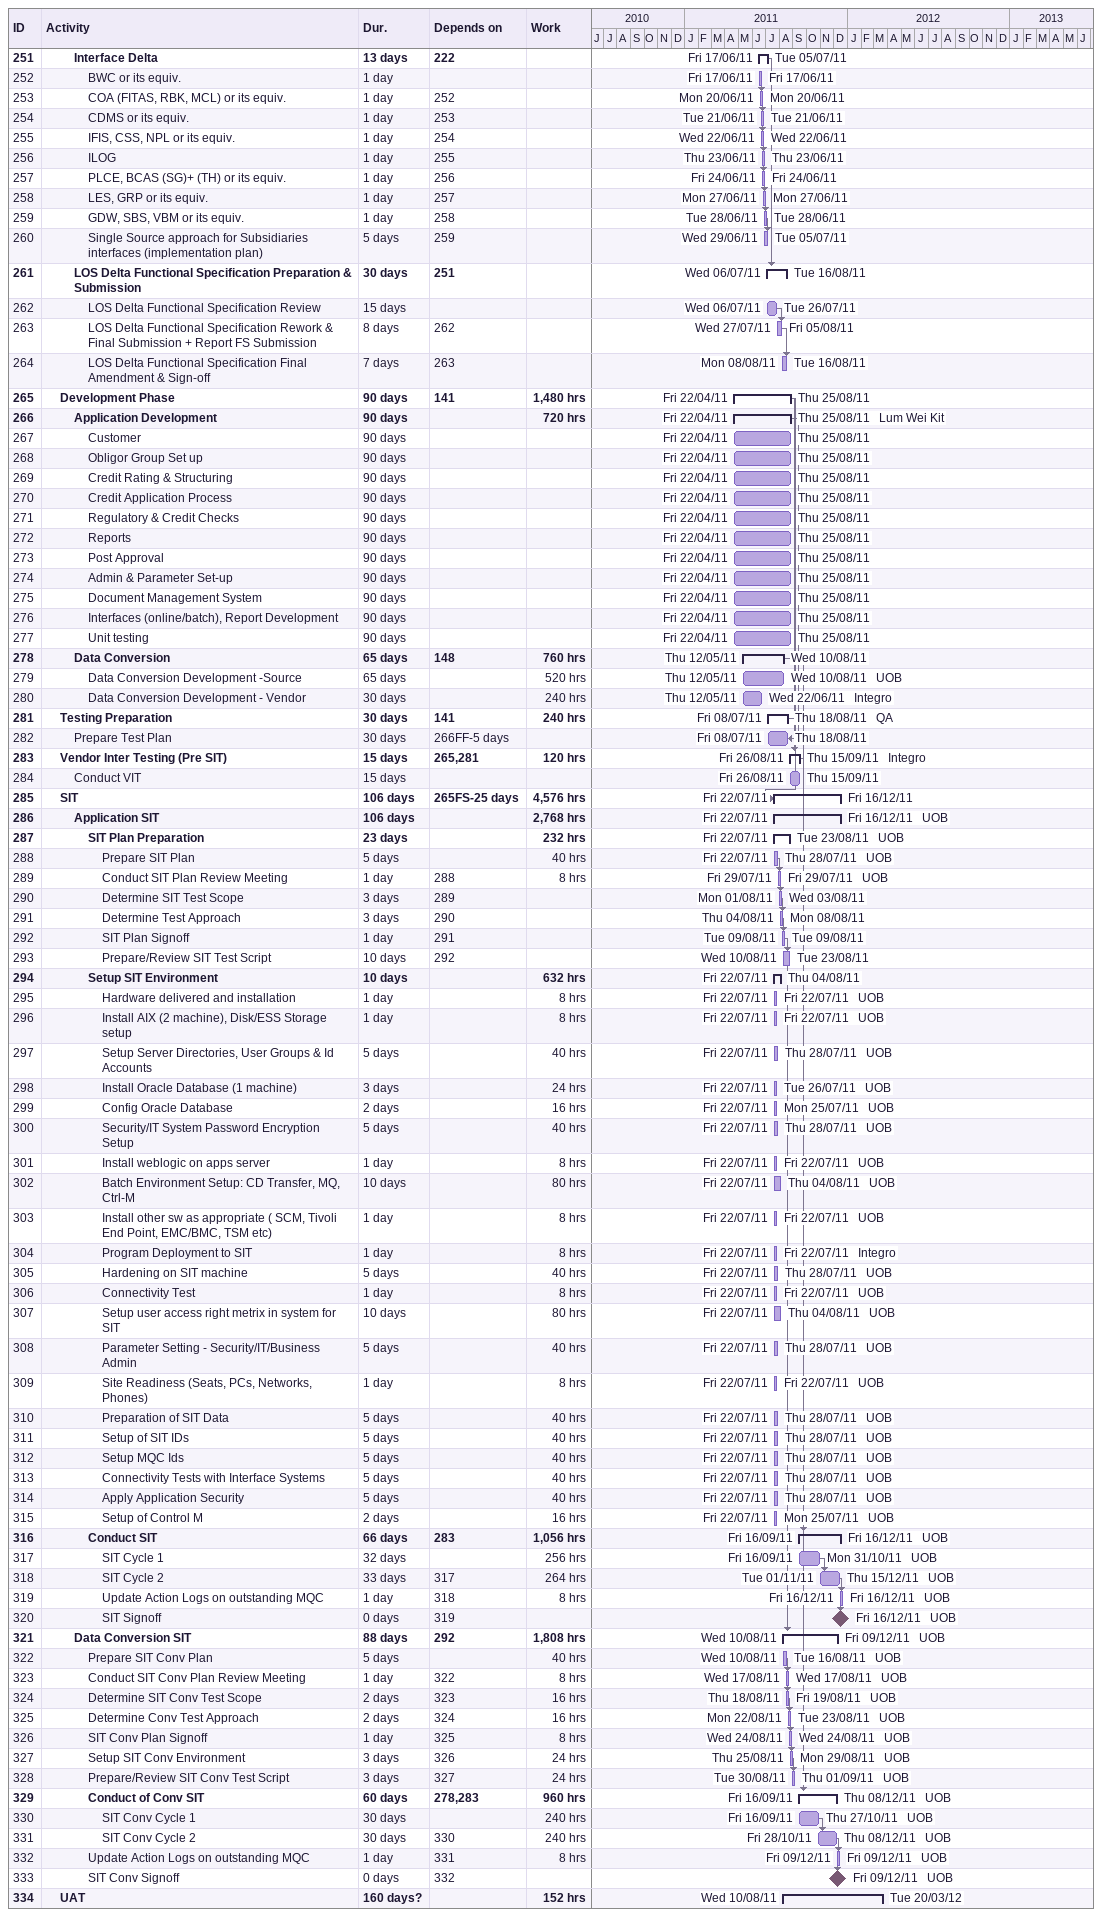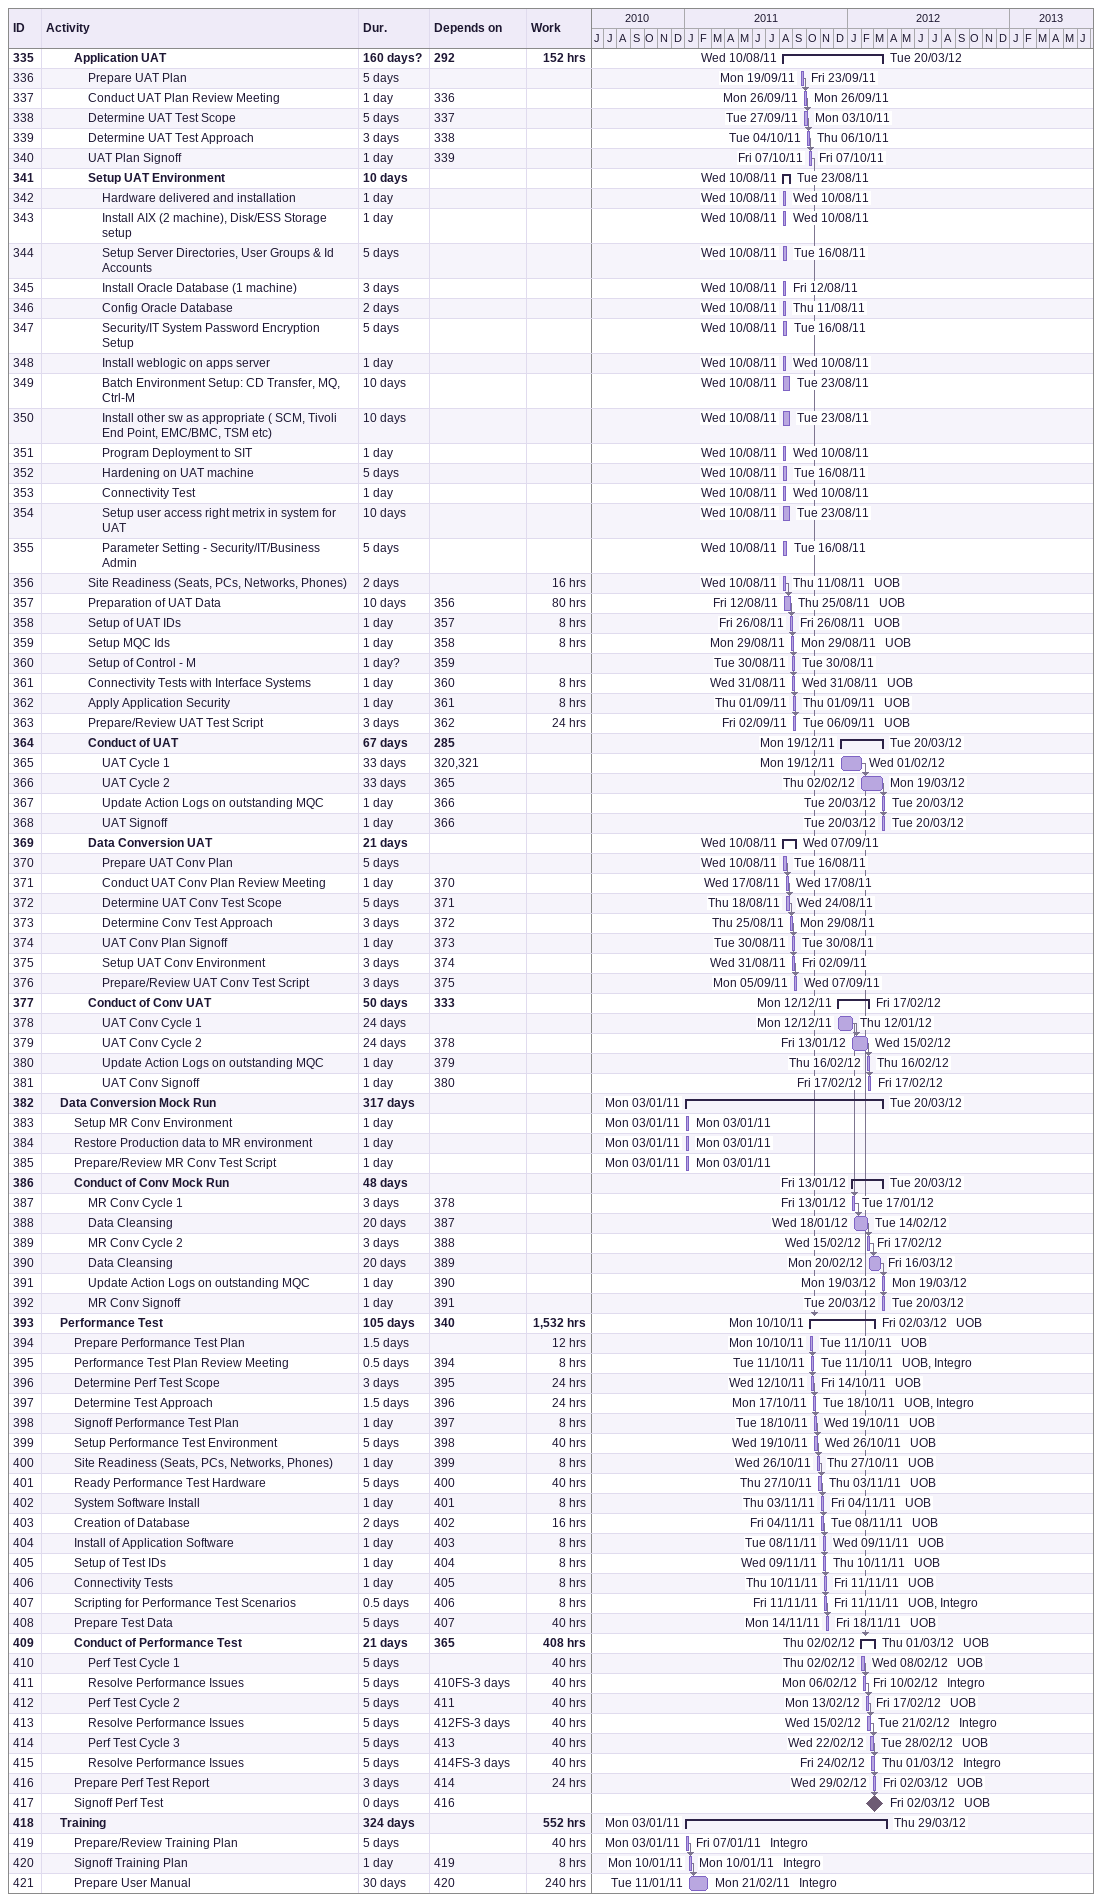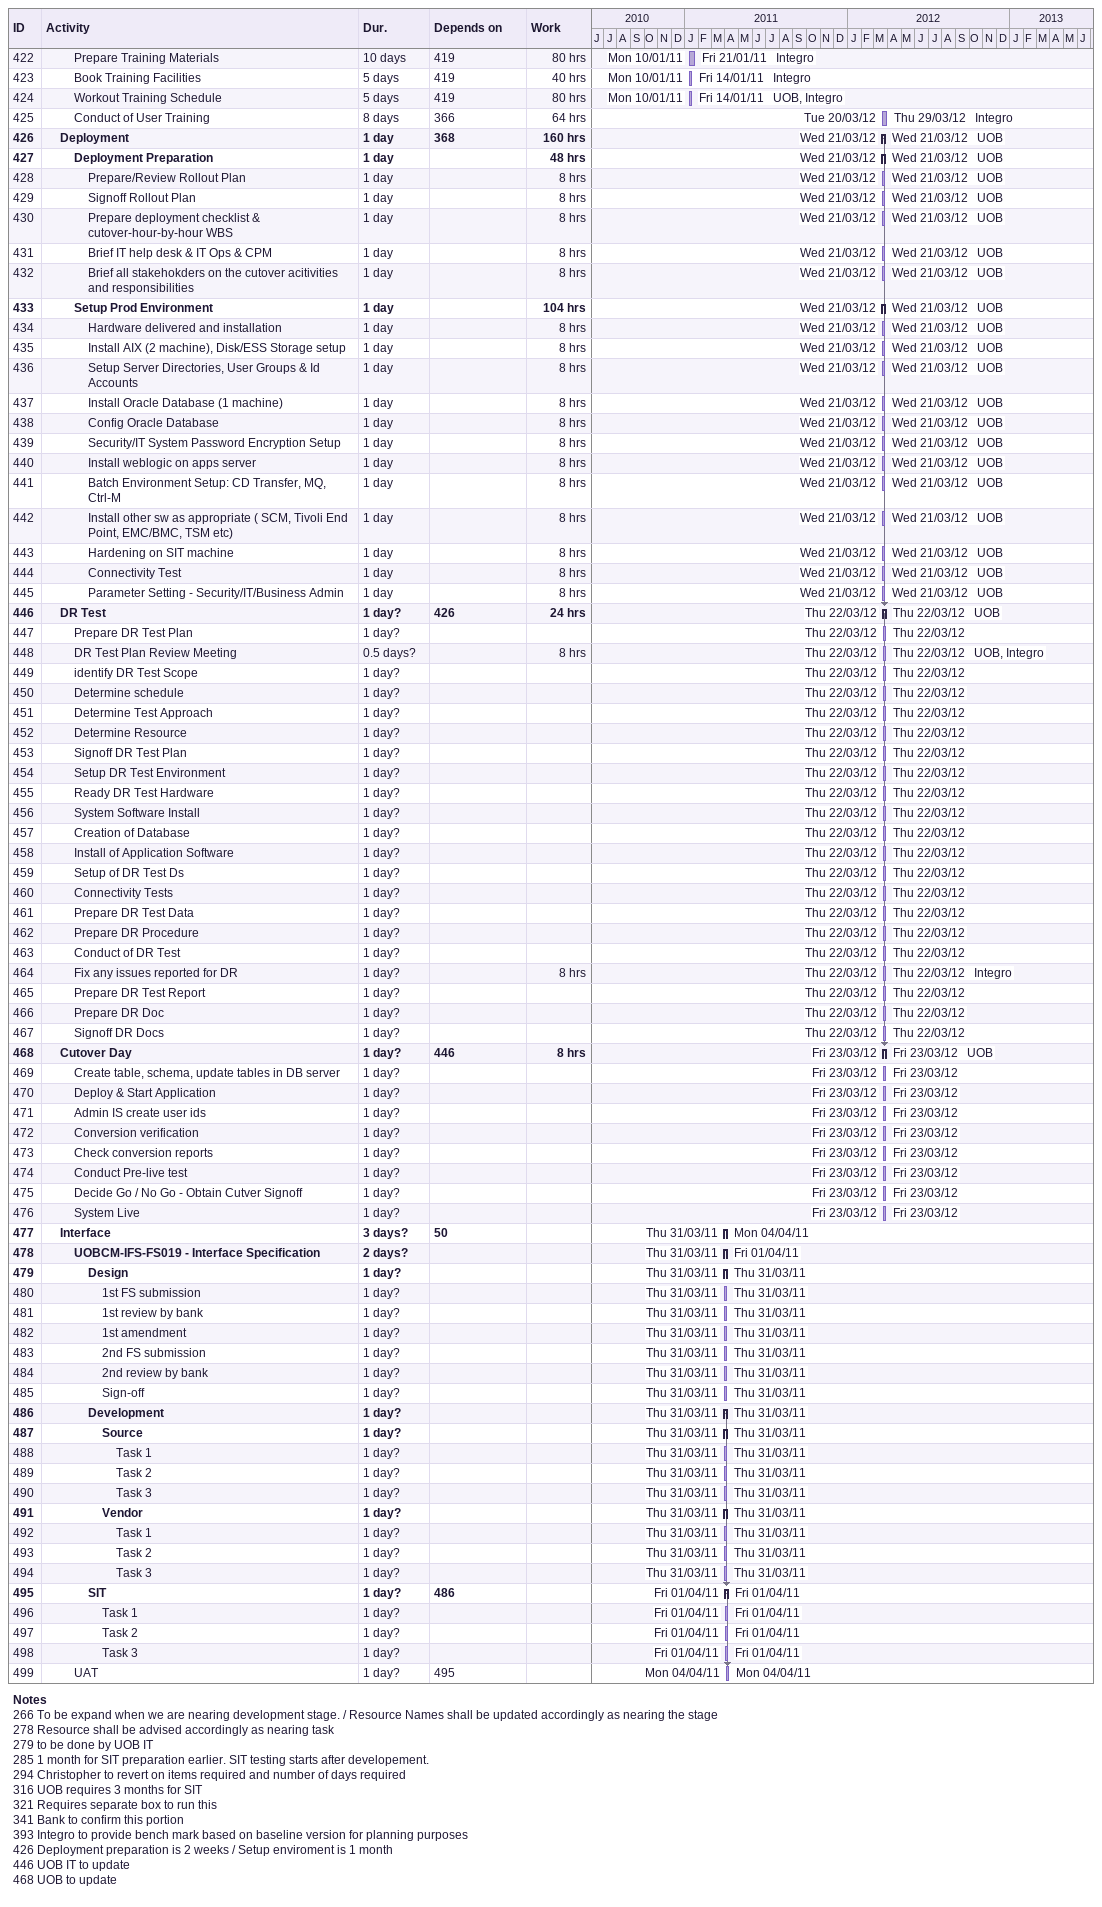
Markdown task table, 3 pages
| ID | Level | Task | Duration | Start | Finish | Predecessors | Resources | Work (h) |
|---|---|---|---|---|---|---|---|---|
| 251 | 3 | **Interface Delta** | 13d | 2011-06-17 | 2011-07-05 | 222 |  |  |
| 252 | 4 | BWC or its equiv. | 1d | 2011-06-17 | 2011-06-17 |  |  |  |
| 253 | 4 | COA (FITAS, RBK, MCL) or its equiv. | 1d | 2011-06-20 | 2011-06-20 | 252 |  |  |
| 254 | 4 | CDMS or its equiv. | 1d | 2011-06-21 | 2011-06-21 | 253 |  |  |
| 255 | 4 | IFIS, CSS, NPL or its equiv. | 1d | 2011-06-22 | 2011-06-22 | 254 |  |  |
| 256 | 4 | ILOG | 1d | 2011-06-23 | 2011-06-23 | 255 |  |  |
| 257 | 4 | PLCE, BCAS (SG)+ (TH) or its equiv. | 1d | 2011-06-24 | 2011-06-24 | 256 |  |  |
| 258 | 4 | LES, GRP or its equiv. | 1d | 2011-06-27 | 2011-06-27 | 257 |  |  |
| 259 | 4 | GDW, SBS, VBM or its equiv. | 1d | 2011-06-28 | 2011-06-28 | 258 |  |  |
| 260 | 4 | Single Source approach for Subsidiaries interfaces (implementation plan) | 5d | 2011-06-29 | 2011-07-05 | 259 |  |  |
| 261 | 3 | **LOS Delta Functional Specification Preparation & Submission** | 30d | 2011-07-06 | 2011-08-16 | 251 |  |  |
| 262 | 4 | LOS Delta Functional Specification Review | 15d | 2011-07-06 | 2011-07-26 |  |  |  |
| 263 | 4 | LOS Delta Functional Specification Rework & Final Submission + Report FS Submission | 8d | 2011-07-27 | 2011-08-05 | 262 |  |  |
| 264 | 4 | LOS Delta Functional Specification Final Amendment & Sign-off | 7d | 2011-08-08 | 2011-08-16 | 263 |  |  |
| 265 | 2 | **Development Phase** | 90d | 2011-04-22 | 2011-08-25 | 141 |  | 1480 |
| 266 | 3 | **Application Development** | 90d | 2011-04-22 | 2011-08-25 |  | Lum Wei Kit | 720 |
| 267 | 4 | Customer | 90d | 2011-04-22 | 2011-08-25 |  |  |  |
| 268 | 4 | Obligor Group Set up | 90d | 2011-04-22 | 2011-08-25 |  |  |  |
| 269 | 4 | Credit Rating & Structuring | 90d | 2011-04-22 | 2011-08-25 |  |  |  |
| 270 | 4 | Credit Application Process | 90d | 2011-04-22 | 2011-08-25 |  |  |  |
| 271 | 4 | Regulatory & Credit Checks | 90d | 2011-04-22 | 2011-08-25 |  |  |  |
| 272 | 4 | Reports | 90d | 2011-04-22 | 2011-08-25 |  |  |  |
| 273 | 4 | Post Approval | 90d | 2011-04-22 | 2011-08-25 |  |  |  |
| 274 | 4 | Admin & Parameter Set-up | 90d | 2011-04-22 | 2011-08-25 |  |  |  |
| 275 | 4 | Document Management System | 90d | 2011-04-22 | 2011-08-25 |  |  |  |
| 276 | 4 | Interfaces (online/batch), Report Development | 90d | 2011-04-22 | 2011-08-25 |  |  |  |
| 277 | 4 | Unit testing | 90d | 2011-04-22 | 2011-08-25 |  |  |  |
| 278 | 3 | **Data Conversion** | 65d | 2011-05-12 | 2011-08-10 | 148 |  | 760 |
| 279 | 4 | Data Conversion Development -Source | 65d | 2011-05-12 | 2011-08-10 |  | UOB | 520 |
| 280 | 4 | Data Conversion Development - Vendor | 30d | 2011-05-12 | 2011-06-22 |  | Integro | 240 |
| 281 | 2 | **Testing Preparation** | 30d | 2011-07-08 | 2011-08-18 | 141 | QA | 240 |
| 282 | 3 | Prepare Test Plan | 30d | 2011-07-08 | 2011-08-18 | 266FF-5d |  |  |
| 283 | 2 | **Vendor Inter Testing (Pre SIT)** | 15d | 2011-08-26 | 2011-09-15 | 265, 281 | Integro | 120 |
| 284 | 3 | Conduct VIT | 15d | 2011-08-26 | 2011-09-15 |  |  |  |
| 285 | 2 | **SIT** | 106d | 2011-07-22 | 2011-12-16 | 265FS-25d |  | 4576 |
| 286 | 3 | **Application SIT** | 106d | 2011-07-22 | 2011-12-16 |  | UOB | 2768 |
| 287 | 4 | **SIT Plan Preparation** | 23d | 2011-07-22 | 2011-08-23 |  | UOB | 232 |
| 288 | 5 | Prepare SIT Plan | 5d | 2011-07-22 | 2011-07-28 |  | UOB | 40 |
| 289 | 5 | Conduct SIT Plan Review Meeting | 1d | 2011-07-29 | 2011-07-29 | 288 | UOB | 8 |
| 290 | 5 | Determine SIT Test Scope | 3d | 2011-08-01 | 2011-08-03 | 289 |  |  |
| 291 | 5 | Determine Test Approach | 3d | 2011-08-04 | 2011-08-08 | 290 |  |  |
| 292 | 5 | SIT Plan Signoff | 1d | 2011-08-09 | 2011-08-09 | 291 |  |  |
| 293 | 5 | Prepare/Review SIT Test Script | 10d | 2011-08-10 | 2011-08-23 | 292 |  |  |
| 294 | 4 | **Setup SIT Environment** | 10d | 2011-07-22 | 2011-08-04 |  |  | 632 |
| 295 | 5 | Hardware delivered and installation | 1d | 2011-07-22 | 2011-07-22 |  | UOB | 8 |
| 296 | 5 | Install AIX (2 machine), Disk/ESS Storage setup | 1d | 2011-07-22 | 2011-07-22 |  | UOB | 8 |
| 297 | 5 | Setup Server Directories, User Groups & Id Accounts | 5d | 2011-07-22 | 2011-07-28 |  | UOB | 40 |
| 298 | 5 | Install Oracle Database (1 machine) | 3d | 2011-07-22 | 2011-07-26 |  | UOB | 24 |
| 299 | 5 | Config Oracle Database | 2d | 2011-07-22 | 2011-07-25 |  | UOB | 16 |
| 300 | 5 | Security/IT System Password Encryption Setup | 5d | 2011-07-22 | 2011-07-28 |  | UOB | 40 |
| 301 | 5 | Install weblogic on apps server | 1d | 2011-07-22 | 2011-07-22 |  | UOB | 8 |
| 302 | 5 | Batch Environment Setup: CD Transfer, MQ, Ctrl-M | 10d | 2011-07-22 | 2011-08-04 |  | UOB | 80 |
| 303 | 5 | Install other sw as appropriate ( SCM, Tivoli End Point, EMC/BMC, TSM etc) | 1d | 2011-07-22 | 2011-07-22 |  | UOB | 8 |
| 304 | 5 | Program Deployment to SIT | 1d | 2011-07-22 | 2011-07-22 |  | Integro | 8 |
| 305 | 5 | Hardening on SIT machine | 5d | 2011-07-22 | 2011-07-28 |  | UOB | 40 |
| 306 | 5 | Connectivity Test | 1d | 2011-07-22 | 2011-07-22 |  | UOB | 8 |
| 307 | 5 | Setup user access right metrix in system for SIT | 10d | 2011-07-22 | 2011-08-04 |  | UOB | 80 |
| 308 | 5 | Parameter Setting - Security/IT/Business Admin | 5d | 2011-07-22 | 2011-07-28 |  | UOB | 40 |
| 309 | 5 | Site Readiness (Seats, PCs, Networks, Phones) | 1d | 2011-07-22 | 2011-07-22 |  | UOB | 8 |
| 310 | 5 | Preparation of SIT Data | 5d | 2011-07-22 | 2011-07-28 |  | UOB | 40 |
| 311 | 5 | Setup of SIT IDs | 5d | 2011-07-22 | 2011-07-28 |  | UOB | 40 |
| 312 | 5 | Setup MQC Ids | 5d | 2011-07-22 | 2011-07-28 |  | UOB | 40 |
| 313 | 5 | Connectivity Tests with Interface Systems | 5d | 2011-07-22 | 2011-07-28 |  | UOB | 40 |
| 314 | 5 | Apply Application Security | 5d | 2011-07-22 | 2011-07-28 |  | UOB | 40 |
| 315 | 5 | Setup of Control M | 2d | 2011-07-22 | 2011-07-25 |  | UOB | 16 |
| 316 | 4 | **Conduct SIT** | 66d | 2011-09-16 | 2011-12-16 | 283 | UOB | 1056 |
| 317 | 5 | SIT Cycle 1 | 32d | 2011-09-16 | 2011-10-31 |  | UOB | 256 |
| 318 | 5 | SIT Cycle 2 | 33d | 2011-11-01 | 2011-12-15 | 317 | UOB | 264 |
| 319 | 5 | Update Action Logs on outstanding MQC | 1d | 2011-12-16 | 2011-12-16 | 318 | UOB | 8 |
| 320 | 5 | SIT Signoff | 0d | 2011-12-16 | 2011-12-16 | 319 | UOB |  |
| 321 | 3 | **Data Conversion SIT** | 88d | 2011-08-10 | 2011-12-09 | 292 | UOB | 1808 |
| 322 | 4 | Prepare SIT Conv Plan | 5d | 2011-08-10 | 2011-08-16 |  | UOB | 40 |
| 323 | 4 | Conduct SIT Conv Plan Review Meeting | 1d | 2011-08-17 | 2011-08-17 | 322 | UOB | 8 |
| 324 | 4 | Determine SIT Conv Test Scope | 2d | 2011-08-18 | 2011-08-19 | 323 | UOB | 16 |
| 325 | 4 | Determine Conv Test Approach | 2d | 2011-08-22 | 2011-08-23 | 324 | UOB | 16 |
| 326 | 4 | SIT Conv Plan Signoff | 1d | 2011-08-24 | 2011-08-24 | 325 | UOB | 8 |
| 327 | 4 | Setup SIT Conv Environment | 3d | 2011-08-25 | 2011-08-29 | 326 | UOB | 24 |
| 328 | 4 | Prepare/Review SIT Conv Test Script | 3d | 2011-08-30 | 2011-09-01 | 327 | UOB | 24 |
| 329 | 4 | **Conduct of Conv SIT** | 60d | 2011-09-16 | 2011-12-08 | 278, 283 | UOB | 960 |
| 330 | 5 | SIT Conv Cycle 1 | 30d | 2011-09-16 | 2011-10-27 |  | UOB | 240 |
| 331 | 5 | SIT Conv Cycle 2 | 30d | 2011-10-28 | 2011-12-08 | 330 | UOB | 240 |
| 332 | 4 | Update Action Logs on outstanding MQC | 1d | 2011-12-09 | 2011-12-09 | 331 | UOB | 8 |
| 333 | 4 | SIT Conv Signoff | 0d | 2011-12-09 | 2011-12-09 | 332 | UOB |  |
| 334 | 2 | **UAT** | 160d? | 2011-08-10 | 2012-03-20 |  |  | 152 |
| 335 | 3 | **Application UAT** | 160d? | 2011-08-10 | 2012-03-20 | 292 |  | 152 |
| 336 | 4 | Prepare UAT Plan | 5d | 2011-09-19 | 2011-09-23 |  |  |  |
| 337 | 4 | Conduct UAT Plan Review Meeting | 1d | 2011-09-26 | 2011-09-26 | 336 |  |  |
| 338 | 4 | Determine UAT Test Scope | 5d | 2011-09-27 | 2011-10-03 | 337 |  |  |
| 339 | 4 | Determine UAT Test Approach | 3d | 2011-10-04 | 2011-10-06 | 338 |  |  |
| 340 | 4 | UAT Plan Signoff | 1d | 2011-10-07 | 2011-10-07 | 339 |  |  |
| 341 | 4 | **Setup UAT Environment** | 10d | 2011-08-10 | 2011-08-23 |  |  |  |
| 342 | 5 | Hardware delivered and installation | 1d | 2011-08-10 | 2011-08-10 |  |  |  |
| 343 | 5 | Install AIX (2 machine), Disk/ESS Storage setup | 1d | 2011-08-10 | 2011-08-10 |  |  |  |
| 344 | 5 | Setup Server Directories, User Groups & Id Accounts | 5d | 2011-08-10 | 2011-08-16 |  |  |  |
| 345 | 5 | Install Oracle Database (1 machine) | 3d | 2011-08-10 | 2011-08-12 |  |  |  |
| 346 | 5 | Config Oracle Database | 2d | 2011-08-10 | 2011-08-11 |  |  |  |
| 347 | 5 | Security/IT System Password Encryption Setup | 5d | 2011-08-10 | 2011-08-16 |  |  |  |
| 348 | 5 | Install weblogic on apps server | 1d | 2011-08-10 | 2011-08-10 |  |  |  |
| 349 | 5 | Batch Environment Setup: CD Transfer, MQ, Ctrl-M | 10d | 2011-08-10 | 2011-08-23 |  |  |  |
| 350 | 5 | Install other sw as appropriate ( SCM, Tivoli End Point, EMC/BMC, TSM etc) | 10d | 2011-08-10 | 2011-08-23 |  |  |  |
| 351 | 5 | Program Deployment to SIT | 1d | 2011-08-10 | 2011-08-10 |  |  |  |
| 352 | 5 | Hardening on UAT machine | 5d | 2011-08-10 | 2011-08-16 |  |  |  |
| 353 | 5 | Connectivity Test | 1d | 2011-08-10 | 2011-08-10 |  |  |  |
| 354 | 5 | Setup user access right metrix in system for UAT | 10d | 2011-08-10 | 2011-08-23 |  |  |  |
| 355 | 5 | Parameter Setting - Security/IT/Business Admin | 5d | 2011-08-10 | 2011-08-16 |  |  |  |
| 356 | 4 | Site Readiness (Seats, PCs, Networks, Phones) | 2d | 2011-08-10 | 2011-08-11 |  | UOB | 16 |
| 357 | 4 | Preparation of UAT Data | 10d | 2011-08-12 | 2011-08-25 | 356 | UOB | 80 |
| 358 | 4 | Setup of UAT IDs | 1d | 2011-08-26 | 2011-08-26 | 357 | UOB | 8 |
| 359 | 4 | Setup MQC Ids | 1d | 2011-08-29 | 2011-08-29 | 358 | UOB | 8 |
| 360 | 4 | Setup of Control - M | 1d? | 2011-08-30 | 2011-08-30 | 359 |  |  |
| 361 | 4 | Connectivity Tests with Interface Systems | 1d | 2011-08-31 | 2011-08-31 | 360 | UOB | 8 |
| 362 | 4 | Apply Application Security | 1d | 2011-09-01 | 2011-09-01 | 361 | UOB | 8 |
| 363 | 4 | Prepare/Review UAT Test Script | 3d | 2011-09-02 | 2011-09-06 | 362 | UOB | 24 |
| 364 | 4 | **Conduct of UAT** | 67d | 2011-12-19 | 2012-03-20 | 285 |  |  |
| 365 | 5 | UAT Cycle 1 | 33d | 2011-12-19 | 2012-02-01 | 320, 321 |  |  |
| 366 | 5 | UAT Cycle 2 | 33d | 2012-02-02 | 2012-03-19 | 365 |  |  |
| 367 | 5 | Update Action Logs on outstanding MQC | 1d | 2012-03-20 | 2012-03-20 | 366 |  |  |
| 368 | 5 | UAT Signoff | 1d | 2012-03-20 | 2012-03-20 | 366 |  |  |
| 369 | 4 | **Data Conversion UAT** | 21d | 2011-08-10 | 2011-09-07 |  |  |  |
| 370 | 5 | Prepare UAT Conv Plan | 5d | 2011-08-10 | 2011-08-16 |  |  |  |
| 371 | 5 | Conduct UAT Conv Plan Review Meeting | 1d | 2011-08-17 | 2011-08-17 | 370 |  |  |
| 372 | 5 | Determine UAT Conv Test Scope | 5d | 2011-08-18 | 2011-08-24 | 371 |  |  |
| 373 | 5 | Determine Conv Test Approach | 3d | 2011-08-25 | 2011-08-29 | 372 |  |  |
| 374 | 5 | UAT Conv Plan Signoff | 1d | 2011-08-30 | 2011-08-30 | 373 |  |  |
| 375 | 5 | Setup UAT Conv Environment | 3d | 2011-08-31 | 2011-09-02 | 374 |  |  |
| 376 | 5 | Prepare/Review UAT Conv Test Script | 3d | 2011-09-05 | 2011-09-07 | 375 |  |  |
| 377 | 4 | **Conduct of Conv UAT** | 50d | 2011-12-12 | 2012-02-17 | 333 |  |  |
| 378 | 5 | UAT Conv Cycle 1 | 24d | 2011-12-12 | 2012-01-12 |  |  |  |
| 379 | 5 | UAT Conv Cycle 2 | 24d | 2012-01-13 | 2012-02-15 | 378 |  |  |
| 380 | 5 | Update Action Logs on outstanding MQC | 1d | 2012-02-16 | 2012-02-16 | 379 |  |  |
| 381 | 5 | UAT Conv Signoff | 1d | 2012-02-17 | 2012-02-17 | 380 |  |  |
| 382 | 2 | **Data Conversion Mock Run** | 317d | 2011-01-03 | 2012-03-20 |  |  |  |
| 383 | 3 | Setup MR Conv Environment | 1d | 2011-01-03 | 2011-01-03 |  |  |  |
| 384 | 3 | Restore Production data to MR environment | 1d | 2011-01-03 | 2011-01-03 |  |  |  |
| 385 | 3 | Prepare/Review MR Conv Test Script | 1d | 2011-01-03 | 2011-01-03 |  |  |  |
| 386 | 3 | **Conduct of Conv Mock Run** | 48d | 2012-01-13 | 2012-03-20 |  |  |  |
| 387 | 4 | MR Conv Cycle 1 | 3d | 2012-01-13 | 2012-01-17 | 378 |  |  |
| 388 | 4 | Data Cleansing | 20d | 2012-01-18 | 2012-02-14 | 387 |  |  |
| 389 | 4 | MR Conv Cycle 2 | 3d | 2012-02-15 | 2012-02-17 | 388 |  |  |
| 390 | 4 | Data Cleansing | 20d | 2012-02-20 | 2012-03-16 | 389 |  |  |
| 391 | 4 | Update Action Logs on outstanding MQC | 1d | 2012-03-19 | 2012-03-19 | 390 |  |  |
| 392 | 4 | MR Conv Signoff | 1d | 2012-03-20 | 2012-03-20 | 391 |  |  |
| 393 | 2 | **Performance Test** | 105d | 2011-10-10 | 2012-03-02 | 340 | UOB | 1532 |
| 394 | 3 | Prepare Performance Test Plan | 1.5d | 2011-10-10 | 2011-10-11 |  | UOB | 12 |
| 395 | 3 | Performance Test Plan Review Meeting | 0.5d | 2011-10-11 | 2011-10-11 | 394 | UOB, Integro | 8 |
| 396 | 3 | Determine Perf Test Scope | 3d | 2011-10-12 | 2011-10-14 | 395 | UOB | 24 |
| 397 | 3 | Determine Test Approach | 1.5d | 2011-10-17 | 2011-10-18 | 396 | UOB, Integro | 24 |
| 398 | 3 | Signoff Performance Test Plan | 1d | 2011-10-18 | 2011-10-19 | 397 | UOB | 8 |
| 399 | 3 | Setup Performance Test Environment | 5d | 2011-10-19 | 2011-10-26 | 398 | UOB | 40 |
| 400 | 3 | Site Readiness (Seats, PCs, Networks, Phones) | 1d | 2011-10-26 | 2011-10-27 | 399 | UOB | 8 |
| 401 | 3 | Ready Performance Test Hardware | 5d | 2011-10-27 | 2011-11-03 | 400 | UOB | 40 |
| 402 | 3 | System Software Install | 1d | 2011-11-03 | 2011-11-04 | 401 | UOB | 8 |
| 403 | 3 | Creation of Database | 2d | 2011-11-04 | 2011-11-08 | 402 | UOB | 16 |
| 404 | 3 | Install of Application Software | 1d | 2011-11-08 | 2011-11-09 | 403 | UOB | 8 |
| 405 | 3 | Setup of Test IDs | 1d | 2011-11-09 | 2011-11-10 | 404 | UOB | 8 |
| 406 | 3 | Connectivity Tests | 1d | 2011-11-10 | 2011-11-11 | 405 | UOB | 8 |
| 407 | 3 | Scripting for Performance Test Scenarios | 0.5d | 2011-11-11 | 2011-11-11 | 406 | UOB, Integro | 8 |
| 408 | 3 | Prepare Test Data | 5d | 2011-11-14 | 2011-11-18 | 407 | UOB | 40 |
| 409 | 3 | **Conduct of Performance Test** | 21d | 2012-02-02 | 2012-03-01 | 365 | UOB | 408 |
| 410 | 4 | Perf Test Cycle 1 | 5d | 2012-02-02 | 2012-02-08 |  | UOB | 40 |
| 411 | 4 | Resolve Performance Issues | 5d | 2012-02-06 | 2012-02-10 | 410FS-3d | Integro | 40 |
| 412 | 4 | Perf Test Cycle 2 | 5d | 2012-02-13 | 2012-02-17 | 411 | UOB | 40 |
| 413 | 4 | Resolve Performance Issues | 5d | 2012-02-15 | 2012-02-21 | 412FS-3d | Integro | 40 |
| 414 | 4 | Perf Test Cycle 3 | 5d | 2012-02-22 | 2012-02-28 | 413 | UOB | 40 |
| 415 | 4 | Resolve Performance Issues | 5d | 2012-02-24 | 2012-03-01 | 414FS-3d | Integro | 40 |
| 416 | 3 | Prepare Perf Test Report | 3d | 2012-02-29 | 2012-03-02 | 414 | UOB | 24 |
| 417 | 3 | Signoff Perf Test | 0d | 2012-03-02 | 2012-03-02 | 416 | UOB |  |
| 418 | 2 | **Training** | 324d | 2011-01-03 | 2012-03-29 |  |  | 552 |
| 419 | 3 | Prepare/Review Training Plan | 5d | 2011-01-03 | 2011-01-07 |  | Integro | 40 |
| 420 | 3 | Signoff Training Plan | 1d | 2011-01-10 | 2011-01-10 | 419 | Integro | 8 |
| 421 | 3 | Prepare User Manual | 30d | 2011-01-11 | 2011-02-21 | 420 | Integro | 240 |
| 422 | 3 | Prepare Training Materials | 10d | 2011-01-10 | 2011-01-21 | 419 | Integro | 80 |
| 423 | 3 | Book Training Facilities | 5d | 2011-01-10 | 2011-01-14 | 419 | Integro | 40 |
| 424 | 3 | Workout Training Schedule | 5d | 2011-01-10 | 2011-01-14 | 419 | UOB, Integro | 80 |
| 425 | 3 | Conduct of User Training | 8d | 2012-03-20 | 2012-03-29 | 366 | Integro | 64 |
| 426 | 2 | **Deployment** | 1d | 2012-03-21 | 2012-03-21 | 368 | UOB | 160 |
| 427 | 3 | **Deployment Preparation** | 1d | 2012-03-21 | 2012-03-21 |  | UOB | 48 |
| 428 | 4 | Prepare/Review Rollout Plan | 1d | 2012-03-21 | 2012-03-21 |  | UOB | 8 |
| 429 | 4 | Signoff Rollout Plan | 1d | 2012-03-21 | 2012-03-21 |  | UOB | 8 |
| 430 | 4 | Prepare deployment checklist & cutover-hour-by-hour WBS | 1d | 2012-03-21 | 2012-03-21 |  | UOB | 8 |
| 431 | 4 | Brief IT help desk & IT Ops & CPM | 1d | 2012-03-21 | 2012-03-21 |  | UOB | 8 |
| 432 | 4 | Brief all stakehokders on the cutover acitivities and responsibilities | 1d | 2012-03-21 | 2012-03-21 |  | UOB | 8 |
| 433 | 3 | **Setup Prod Environment** | 1d | 2012-03-21 | 2012-03-21 |  | UOB | 104 |
| 434 | 4 | Hardware delivered and installation | 1d | 2012-03-21 | 2012-03-21 |  | UOB | 8 |
| 435 | 4 | Install AIX (2 machine), Disk/ESS Storage setup | 1d | 2012-03-21 | 2012-03-21 |  | UOB | 8 |
| 436 | 4 | Setup Server Directories, User Groups & Id Accounts | 1d | 2012-03-21 | 2012-03-21 |  | UOB | 8 |
| 437 | 4 | Install Oracle Database (1 machine) | 1d | 2012-03-21 | 2012-03-21 |  | UOB | 8 |
| 438 | 4 | Config Oracle Database | 1d | 2012-03-21 | 2012-03-21 |  | UOB | 8 |
| 439 | 4 | Security/IT System Password Encryption Setup | 1d | 2012-03-21 | 2012-03-21 |  | UOB | 8 |
| 440 | 4 | Install weblogic on apps server | 1d | 2012-03-21 | 2012-03-21 |  | UOB | 8 |
| 441 | 4 | Batch Environment Setup: CD Transfer, MQ, Ctrl-M | 1d | 2012-03-21 | 2012-03-21 |  | UOB | 8 |
| 442 | 4 | Install other sw as appropriate ( SCM, Tivoli End Point, EMC/BMC, TSM etc) | 1d | 2012-03-21 | 2012-03-21 |  | UOB | 8 |
| 443 | 4 | Hardening on SIT machine | 1d | 2012-03-21 | 2012-03-21 |  | UOB | 8 |
| 444 | 4 | Connectivity Test | 1d | 2012-03-21 | 2012-03-21 |  | UOB | 8 |
| 445 | 4 | Parameter Setting - Security/IT/Business Admin | 1d | 2012-03-21 | 2012-03-21 |  | UOB | 8 |
| 446 | 2 | **DR Test** | 1d? | 2012-03-22 | 2012-03-22 | 426 | UOB | 24 |
| 447 | 3 | Prepare DR Test Plan | 1d? | 2012-03-22 | 2012-03-22 |  |  |  |
| 448 | 3 | DR Test Plan Review Meeting | 0.5d? | 2012-03-22 | 2012-03-22 |  | UOB, Integro | 8 |
| 449 | 3 | identify DR Test Scope | 1d? | 2012-03-22 | 2012-03-22 |  |  |  |
| 450 | 3 | Determine schedule | 1d? | 2012-03-22 | 2012-03-22 |  |  |  |
| 451 | 3 | Determine Test Approach | 1d? | 2012-03-22 | 2012-03-22 |  |  |  |
| 452 | 3 | Determine Resource | 1d? | 2012-03-22 | 2012-03-22 |  |  |  |
| 453 | 3 | Signoff DR Test Plan | 1d? | 2012-03-22 | 2012-03-22 |  |  |  |
| 454 | 3 | Setup DR Test Environment | 1d? | 2012-03-22 | 2012-03-22 |  |  |  |
| 455 | 3 | Ready DR Test Hardware | 1d? | 2012-03-22 | 2012-03-22 |  |  |  |
| 456 | 3 | System Software Install | 1d? | 2012-03-22 | 2012-03-22 |  |  |  |
| 457 | 3 | Creation of Database | 1d? | 2012-03-22 | 2012-03-22 |  |  |  |
| 458 | 3 | Install of Application Software | 1d? | 2012-03-22 | 2012-03-22 |  |  |  |
| 459 | 3 | Setup of DR Test Ds | 1d? | 2012-03-22 | 2012-03-22 |  |  |  |
| 460 | 3 | Connectivity Tests | 1d? | 2012-03-22 | 2012-03-22 |  |  |  |
| 461 | 3 | Prepare DR Test Data | 1d? | 2012-03-22 | 2012-03-22 |  |  |  |
| 462 | 3 | Prepare DR Procedure | 1d? | 2012-03-22 | 2012-03-22 |  |  |  |
| 463 | 3 | Conduct of DR Test | 1d? | 2012-03-22 | 2012-03-22 |  |  |  |
| 464 | 3 | Fix any issues reported for DR | 1d? | 2012-03-22 | 2012-03-22 |  | Integro | 8 |
| 465 | 3 | Prepare DR Test Report | 1d? | 2012-03-22 | 2012-03-22 |  |  |  |
| 466 | 3 | Prepare DR Doc | 1d? | 2012-03-22 | 2012-03-22 |  |  |  |
| 467 | 3 | Signoff DR Docs | 1d? | 2012-03-22 | 2012-03-22 |  |  |  |
| 468 | 2 | **Cutover Day** | 1d? | 2012-03-23 | 2012-03-23 | 446 | UOB | 8 |
| 469 | 3 | Create table, schema, update tables in DB server | 1d? | 2012-03-23 | 2012-03-23 |  |  |  |
| 470 | 3 | Deploy & Start Application | 1d? | 2012-03-23 | 2012-03-23 |  |  |  |
| 471 | 3 | Admin IS create user ids | 1d? | 2012-03-23 | 2012-03-23 |  |  |  |
| 472 | 3 | Conversion verification | 1d? | 2012-03-23 | 2012-03-23 |  |  |  |
| 473 | 3 | Check conversion reports | 1d? | 2012-03-23 | 2012-03-23 |  |  |  |
| 474 | 3 | Conduct Pre-live test | 1d? | 2012-03-23 | 2012-03-23 |  |  |  |
| 475 | 3 | Decide Go / No Go - Obtain Cutver Signoff | 1d? | 2012-03-23 | 2012-03-23 |  |  |  |
| 476 | 3 | System Live | 1d? | 2012-03-23 | 2012-03-23 |  |  |  |
| 477 | 2 | **Interface** | 3d? | 2011-03-31 | 2011-04-04 | 50 |  |  |
| 478 | 3 | **UOBCM-IFS-FS019 - Interface Specification** | 2d? | 2011-03-31 | 2011-04-01 |  |  |  |
| 479 | 4 | **Design** | 1d? | 2011-03-31 | 2011-03-31 |  |  |  |
| 480 | 5 | 1st FS submission | 1d? | 2011-03-31 | 2011-03-31 |  |  |  |
| 481 | 5 | 1st review by bank | 1d? | 2011-03-31 | 2011-03-31 |  |  |  |
| 482 | 5 | 1st amendment | 1d? | 2011-03-31 | 2011-03-31 |  |  |  |
| 483 | 5 | 2nd FS submission | 1d? | 2011-03-31 | 2011-03-31 |  |  |  |
| 484 | 5 | 2nd review by bank | 1d? | 2011-03-31 | 2011-03-31 |  |  |  |
| 485 | 5 | Sign-off | 1d? | 2011-03-31 | 2011-03-31 |  |  |  |
| 486 | 4 | **Development** | 1d? | 2011-03-31 | 2011-03-31 |  |  |  |
| 487 | 5 | **Source** | 1d? | 2011-03-31 | 2011-03-31 |  |  |  |
| 488 | 6 | Task 1 | 1d? | 2011-03-31 | 2011-03-31 |  |  |  |
| 489 | 6 | Task 2 | 1d? | 2011-03-31 | 2011-03-31 |  |  |  |
| 490 | 6 | Task 3 | 1d? | 2011-03-31 | 2011-03-31 |  |  |  |
| 491 | 5 | **Vendor** | 1d? | 2011-03-31 | 2011-03-31 |  |  |  |
| 492 | 6 | Task 1 | 1d? | 2011-03-31 | 2011-03-31 |  |  |  |
| 493 | 6 | Task 2 | 1d? | 2011-03-31 | 2011-03-31 |  |  |  |
| 494 | 6 | Task 3 | 1d? | 2011-03-31 | 2011-03-31 |  |  |  |
| 495 | 4 | **SIT** | 1d? | 2011-04-01 | 2011-04-01 | 486 |  |  |
| 496 | 5 | Task 1 | 1d? | 2011-04-01 | 2011-04-01 |  |  |  |
| 497 | 5 | Task 2 | 1d? | 2011-04-01 | 2011-04-01 |  |  |  |
| 498 | 5 | Task 3 | 1d? | 2011-04-01 | 2011-04-01 |  |  |  |
| 499 | 3 | UAT | 1d? | 2011-04-04 | 2011-04-04 | 495 |  |  |

Notes
- 266: To be expand when we are nearing development stage. / Resource Names shall be updated accordingly as nearing the stage
- 278: Resource shall be advised accordingly as nearing task
- 279: to be done by UOB IT
- 285: 1 month for SIT preparation earlier. SIT testing starts after developement.
- 294: Christopher to revert on items required and number of days required
- 316: UOB requires 3 months for SIT
- 321: Requires separate box to run this
- 341: Bank to confirm this portion
- 393: Integro to provide bench mark based on baseline version for planning purposes
- 426: Deployment preparation is 2 weeks / Setup enviroment is 1 month
- 446: UOB IT to update
- 468: UOB to update
